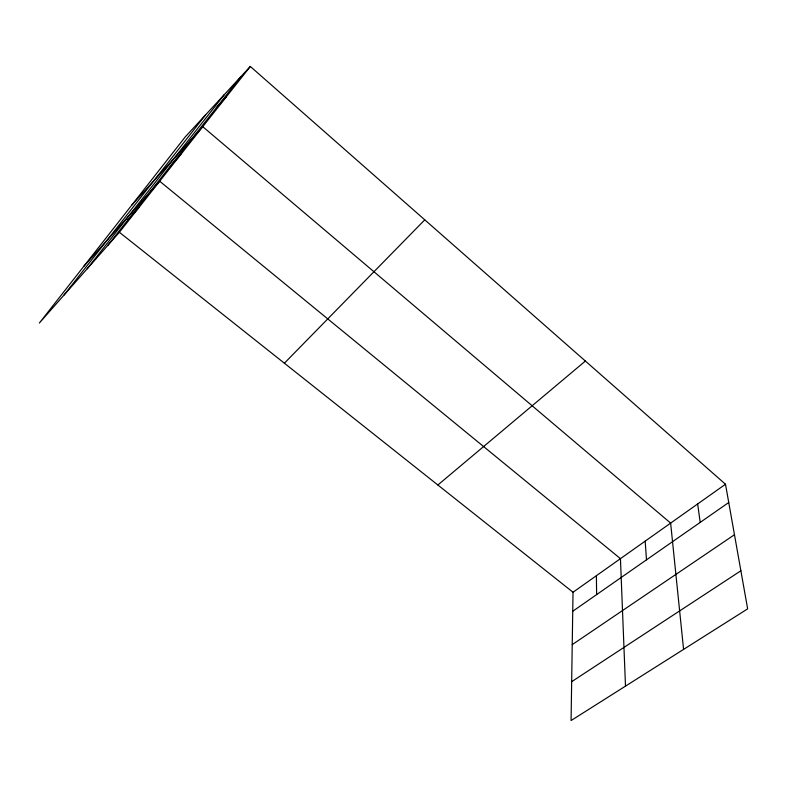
<?xml version="1.0" encoding="UTF-8"?>
<svg xmlns="http://www.w3.org/2000/svg" width="787" height="787" viewBox="0 0 787 787"><rect width="100%" height="100%" fill="white"/><g stroke="black" fill="none" stroke-linecap="round" stroke-linejoin="round"><path stroke-width="1.18" d="M119.378 232.273L573.025 592.247L571.077 720.548L747.65 608.863L725.496 484.241L250.315 66.452L185.339 136.79L39.35 323.044L119.378 232.273L250.315 66.452M63.983 295.105L205.604 114.853M87.15 268.829L224.443 94.46M107.75 245.465L241.019 76.506M127.888 219.937L139.21 207.168M83.727 266.429L159.692 181.226L620.441 558.652L625.498 686.126M170.248 166.244L180.862 154.409M131.685 205.24L202.761 126.687L670.632 523.099L683.578 649.393M216.336 107.809L226.105 97.106M284.382 363.21L424.773 219.839M437.867 484.999L585.38 361.046M573.025 592.247L725.496 484.241M572.729 611.263L728.742 502.5M572.228 644.632L734.468 534.727M571.667 681.69L740.882 570.772M697.646 503.965L700.204 522.401M645.173 541.131L646.491 559.842M596.398 575.681L596.615 594.608"/></g></svg>
